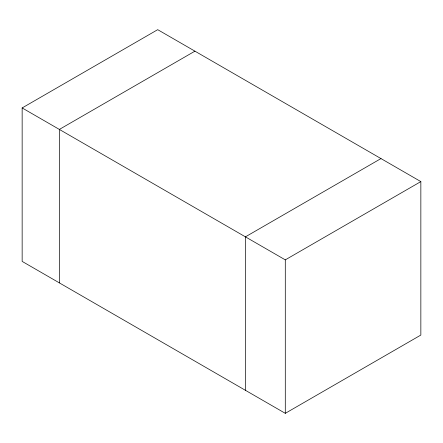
<?xml version="1.0" encoding="UTF-8"?>
<svg xmlns="http://www.w3.org/2000/svg" width="443" height="443" viewBox="0 0 443 443"><rect width="100%" height="100%" fill="white"/><g stroke="black" fill="none" stroke-linecap="round" stroke-linejoin="round"><path stroke-width="0.66" d="M22.15 107.942L157.708 29.675L420.85 181.602L420.85 335.058L285.292 413.325L22.15 261.398L22.15 107.942L285.292 259.864L420.85 181.602M194.92 51.161L59.362 129.422L59.362 282.883M380.98 158.583L245.422 236.844L245.422 390.305M285.292 259.864L285.292 413.325"/></g></svg>
